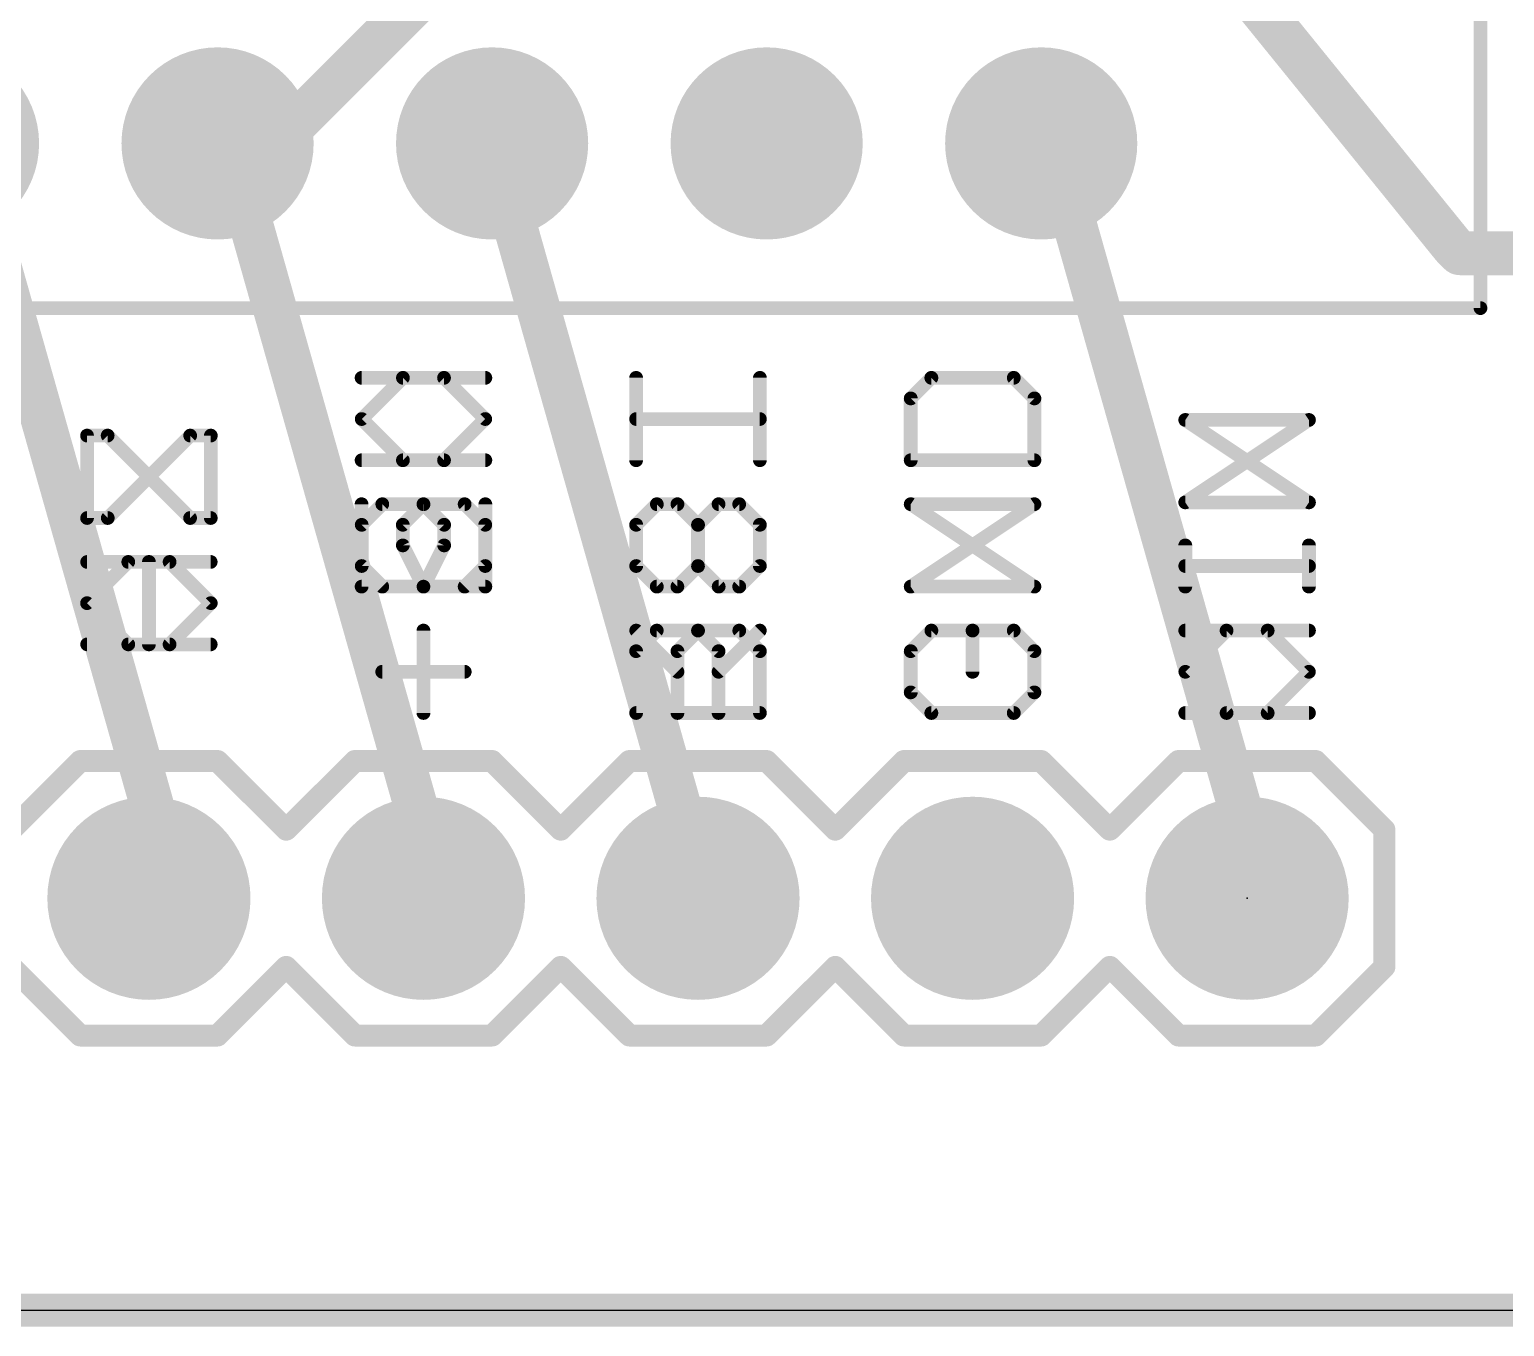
# Model space of a CAD drawing. Extents: x -3 to 97, y 0 to 38.
# Drawn here: x 30.65 to 44.29, y -0.15 to 11.85 of the extents above; entities that cross this region are included whole.
import ezdxf

# ---------------------------------------------------------------- set-up
doc = ezdxf.new("R2010")
doc.units = 0
for name, color, linetype in [('1', 14, 'CONTINUOUS'), ('16', 174, 'CONTINUOUS'), ('17', 94, 'CONTINUOUS'), ('20', 178, 'CONTINUOUS'), ('21', 251, 'CONTINUOUS'), ('23', 178, 'CONTINUOUS'), ('25', 251, 'CONTINUOUS'), ('26', 251, 'CONTINUOUS')]:
    doc.layers.add(name, color=color, linetype=linetype)

# ---------------------------------------------------------------- blocks, each defined once
blk = doc.blocks.new('ROUNDP')
at = {"const_width": 0.5}
blk.add_lwpolyline([(0, -0.25, 1), (0, 0.25, 1), (0, -0.25)], format="xyb", dxfattribs=at)

msp = doc.modelspace()

# ---------------------------------------------------------------- linework, layer by layer
at = {"layer": '1'}
for points, const_width in [([(32.512, 23.7871), (43.815, 9.8425)], 0.4064), ([(43.815, 9.8425), (43.8785, 9.779)], 0.4064), ([(43.8785, 9.779), (46.2026, 9.779)], 0.4064), ([(97.155, 0), (0, 0)], 0.3048)]:
    msp.add_lwpolyline(points, dxfattribs=dict(at, const_width=const_width))
at = {"layer": '1', "const_width": 0.2032}
for points in [[(43.8868, 9.9143, 1), (43.7432, 9.7707)], [(43.7361, 9.7785, 1), (43.8939, 9.9065)], [(43.8785, 9.8806, 1), (43.8785, 9.6774)], [(43.8067, 9.7072, 1), (43.9503, 9.8508)]]:
    msp.add_lwpolyline(points, format="xyb", dxfattribs=at)
at = {"layer": '16'}
for points, const_width in [([(40.4368, 18.3134), (33.1216, 10.9982)], 0.4064), ([(32.512, 10.9982), (32.385, 10.795)], 0.4064), ([(33.1216, 10.9982), (32.512, 10.9982)], 0.4064), ([(32.512, 10.6934), (32.385, 10.795)], 0.4064), ([(34.9504, 10.6934), (34.925, 10.795)], 0.4064), ([(40.132, 10.6934), (40.005, 10.795)], 0.4064), ([(31.9786, 3.9624), (30.0736, 10.6934)], 0.4064), ([(34.417, 3.9624), (32.512, 10.6934)], 0.4064), ([(36.8554, 3.9624), (34.9504, 10.6934)], 0.4064), ([(42.037, 3.9624), (40.132, 10.6934)], 0.4064), ([(31.9786, 3.9624), (31.75, 3.81)], 0.4064), ([(34.417, 3.9624), (34.29, 3.81)], 0.4064), ([(36.8554, 3.9624), (36.83, 3.81)], 0.4064), ([(42.037, 3.9624), (41.91, 3.81)], 0.4064), ([(97.155, 0), (0, 0)], 0.3048)]:
    msp.add_lwpolyline(points, dxfattribs=dict(at, const_width=const_width))
at = {"layer": '16', "const_width": 0.2032}
for points in [[(32.512, 11.0998, 1), (32.512, 10.8966)], [(32.5982, 10.9444, 1), (32.4258, 11.052)], [(33.1216, 10.8966, 1), (33.1216, 11.0998)], [(33.0498, 11.07, 1), (33.1934, 10.9264)], [(32.4485, 10.8743, 1), (32.3215, 10.7157)], [(32.2988, 10.8488, 1), (32.4712, 10.7412)], [(35.0236, 10.8196, 1), (34.8264, 10.7704)], [(40.0685, 10.8743, 1), (39.9415, 10.7157)], [(32.6098, 10.7211, 1), (32.4142, 10.6657)], [(32.4485, 10.6141, 1), (32.5755, 10.7727)], [(35.0482, 10.7211, 1), (34.8526, 10.6657)], [(34.8518, 10.6688, 1), (35.049, 10.718)], [(40.2298, 10.7211, 1), (40.0342, 10.6657)], [(40.0685, 10.6141, 1), (40.1955, 10.7727)], [(32.035, 3.8779, 1), (31.9222, 4.0469)], [(34.4951, 3.8974, 1), (34.3389, 4.0274)], [(36.9556, 3.9457, 1), (36.7552, 3.9791)], [(42.1151, 3.8974, 1), (41.9589, 4.0274)], [(31.6936, 3.8945, 1), (31.8064, 3.7255)], [(31.8808, 3.9347, 1), (32.0764, 3.9901)], [(34.2119, 3.875, 1), (34.3681, 3.745)], [(34.3192, 3.9347, 1), (34.5148, 3.9901)], [(36.7576, 3.9347, 1), (36.9532, 3.9901)], [(41.8319, 3.875, 1), (41.9881, 3.745)], [(41.9392, 3.9347, 1), (42.1348, 3.9901)], [(36.7298, 3.8267, 1), (36.9302, 3.7933)]]:
    msp.add_lwpolyline(points, format="xyb", dxfattribs=at)
at = {"layer": '20'}
msp.add_line((0, 0), (96.825, 0), dxfattribs=at)
at = {"layer": '21'}
for points, const_width in [([(44.069, 27.559), (44.069, 9.271)], 0.127), ([(44.069, 9.271), (0.381, 9.271)], 0.127), ([(30.48, 4.445), (31.115, 5.08)], 0.2032), ([(31.115, 5.08), (32.385, 5.08)], 0.2032), ([(32.385, 5.08), (33.02, 4.445)], 0.2032), ([(33.02, 4.445), (33.655, 5.08)], 0.2032), ([(33.655, 5.08), (34.925, 5.08)], 0.2032), ([(35.56, 4.445), (34.925, 5.08)], 0.2032), ([(35.56, 4.445), (36.195, 5.08)], 0.2032), ([(36.195, 5.08), (37.465, 5.08)], 0.2032), ([(37.465, 5.08), (38.1, 4.445)], 0.2032), ([(38.1, 4.445), (38.735, 5.08)], 0.2032), ([(38.735, 5.08), (40.005, 5.08)], 0.2032), ([(40.005, 5.08), (40.64, 4.445)], 0.2032), ([(40.64, 4.445), (41.275, 5.08)], 0.2032), ([(41.275, 5.08), (42.545, 5.08)], 0.2032), ([(43.18, 4.445), (42.545, 5.08)], 0.2032), ([(43.18, 3.175), (43.18, 4.445)], 0.2032), ([(31.115, 2.54), (30.48, 3.175)], 0.2032), ([(33.02, 3.175), (32.385, 2.54)], 0.2032), ([(33.655, 2.54), (33.02, 3.175)], 0.2032), ([(34.925, 2.54), (35.56, 3.175)], 0.2032), ([(36.195, 2.54), (35.56, 3.175)], 0.2032), ([(38.1, 3.175), (37.465, 2.54)], 0.2032), ([(38.735, 2.54), (38.1, 3.175)], 0.2032), ([(40.64, 3.175), (40.005, 2.54)], 0.2032), ([(41.275, 2.54), (40.64, 3.175)], 0.2032), ([(42.545, 2.54), (43.18, 3.175)], 0.2032), ([(32.385, 2.54), (31.115, 2.54)], 0.2032), ([(34.925, 2.54), (33.655, 2.54)], 0.2032), ([(37.465, 2.54), (36.195, 2.54)], 0.2032), ([(40.005, 2.54), (38.735, 2.54)], 0.2032), ([(42.545, 2.54), (41.275, 2.54)], 0.2032)]:
    msp.add_lwpolyline(points, dxfattribs=dict(at, const_width=const_width))
for points, const_width in [([(44.0373, 9.271, 1), (44.1008, 9.271)], 0.0635), ([(44.069, 9.2393, 1), (44.069, 9.3028)], 0.0635), ([(31.115, 5.1308, 1), (31.115, 5.0292)], 0.1016), ([(31.1509, 5.0441, 1), (31.0791, 5.1159)], 0.1016), ([(32.4209, 5.1159, 1), (32.3491, 5.0441)], 0.1016), ([(32.385, 5.0292, 1), (32.385, 5.1308)], 0.1016), ([(33.655, 5.1308, 1), (33.655, 5.0292)], 0.1016), ([(33.6909, 5.0441, 1), (33.6191, 5.1159)], 0.1016), ([(34.9609, 5.1159, 1), (34.8891, 5.0441)], 0.1016), ([(34.925, 5.0292, 1), (34.925, 5.1308)], 0.1016), ([(36.195, 5.1308, 1), (36.195, 5.0292)], 0.1016), ([(36.2309, 5.0441, 1), (36.1591, 5.1159)], 0.1016), ([(37.5009, 5.1159, 1), (37.4291, 5.0441)], 0.1016), ([(37.465, 5.0292, 1), (37.465, 5.1308)], 0.1016), ([(38.735, 5.1308, 1), (38.735, 5.0292)], 0.1016), ([(38.7709, 5.0441, 1), (38.6991, 5.1159)], 0.1016), ([(40.0409, 5.1159, 1), (39.9691, 5.0441)], 0.1016), ([(40.005, 5.0292, 1), (40.005, 5.1308)], 0.1016), ([(41.275, 5.1308, 1), (41.275, 5.0292)], 0.1016), ([(41.3109, 5.0441, 1), (41.2391, 5.1159)], 0.1016), ([(42.5809, 5.1159, 1), (42.5091, 5.0441)], 0.1016), ([(42.545, 5.0292, 1), (42.545, 5.1308)], 0.1016), ([(32.9841, 4.4809, 1), (33.0559, 4.4091)], 0.1016), ([(32.9841, 4.4091, 1), (33.0559, 4.4809)], 0.1016), ([(35.5241, 4.4809, 1), (35.5959, 4.4091)], 0.1016), ([(35.5241, 4.4091, 1), (35.5959, 4.4809)], 0.1016), ([(38.0641, 4.4809, 1), (38.1359, 4.4091)], 0.1016), ([(38.0641, 4.4091, 1), (38.1359, 4.4809)], 0.1016), ([(40.6041, 4.4809, 1), (40.6759, 4.4091)], 0.1016), ([(40.6041, 4.4091, 1), (40.6759, 4.4809)], 0.1016), ([(43.2308, 4.445, 1), (43.1292, 4.445)], 0.1016), ([(43.1441, 4.4091, 1), (43.2159, 4.4809)], 0.1016), ([(33.0559, 3.2109, 1), (32.9841, 3.1391)], 0.1016), ([(33.0559, 3.1391, 1), (32.9841, 3.2109)], 0.1016), ([(35.5959, 3.2109, 1), (35.5241, 3.1391)], 0.1016), ([(35.5959, 3.1391, 1), (35.5241, 3.2109)], 0.1016), ([(38.1359, 3.2109, 1), (38.0641, 3.1391)], 0.1016), ([(38.1359, 3.1391, 1), (38.0641, 3.2109)], 0.1016), ([(40.6759, 3.2109, 1), (40.6041, 3.1391)], 0.1016), ([(40.6759, 3.1391, 1), (40.6041, 3.2109)], 0.1016), ([(43.2159, 3.1391, 1), (43.1441, 3.2109)], 0.1016), ([(43.1292, 3.175, 1), (43.2308, 3.175)], 0.1016), ([(31.115, 2.5908, 1), (31.115, 2.4892)], 0.1016), ([(31.0791, 2.5041, 1), (31.1509, 2.5759)], 0.1016), ([(32.3491, 2.5759, 1), (32.4209, 2.5041)], 0.1016), ([(32.385, 2.4892, 1), (32.385, 2.5908)], 0.1016), ([(33.655, 2.5908, 1), (33.655, 2.4892)], 0.1016), ([(33.6191, 2.5041, 1), (33.6909, 2.5759)], 0.1016), ([(34.8891, 2.5759, 1), (34.9609, 2.5041)], 0.1016), ([(34.925, 2.4892, 1), (34.925, 2.5908)], 0.1016), ([(36.195, 2.5908, 1), (36.195, 2.4892)], 0.1016), ([(36.1591, 2.5041, 1), (36.2309, 2.5759)], 0.1016), ([(37.4291, 2.5759, 1), (37.5009, 2.5041)], 0.1016), ([(37.465, 2.4892, 1), (37.465, 2.5908)], 0.1016), ([(38.735, 2.5908, 1), (38.735, 2.4892)], 0.1016), ([(38.6991, 2.5041, 1), (38.7709, 2.5759)], 0.1016), ([(39.9691, 2.5759, 1), (40.0409, 2.5041)], 0.1016), ([(40.005, 2.4892, 1), (40.005, 2.5908)], 0.1016), ([(41.275, 2.5908, 1), (41.275, 2.4892)], 0.1016), ([(41.2391, 2.5041, 1), (41.3109, 2.5759)], 0.1016), ([(42.5091, 2.5759, 1), (42.5809, 2.5041)], 0.1016), ([(42.545, 2.4892, 1), (42.545, 2.5908)], 0.1016)]:
    msp.add_lwpolyline(points, format="xyb", dxfattribs=dict(at, const_width=const_width))
at = {"layer": '23'}
msp.add_point((41.91, 3.81), dxfattribs=at)
at = {"layer": '25', "const_width": 0.127}
for points in [[(34.4802, 8.6259), (33.7175, 8.6259)], [(34.8615, 8.2446), (34.4802, 8.6259)], [(36.2575, 7.8633), (36.2575, 8.6259)], [(38.9882, 8.6259), (38.7975, 8.4353)], [(39.7508, 8.6259), (38.9882, 8.6259)], [(39.9415, 8.4353), (39.7508, 8.6259)], [(38.7975, 8.4353), (38.7975, 7.8633)], [(39.9415, 7.8633), (39.9415, 8.4353)], [(34.4802, 7.8633), (34.8615, 8.2446)], [(37.4015, 8.2446), (36.2575, 8.2446)], [(41.3375, 7.4735), (42.4815, 8.2361)], [(42.4815, 8.2361), (41.3375, 8.2361)], [(31.1775, 7.3289), (31.1775, 8.0915)], [(31.1775, 8.0915), (31.3682, 8.0915)], [(31.3682, 8.0915), (32.1308, 7.3289)], [(33.7175, 7.8633), (34.4802, 7.8633)], [(38.7975, 7.8633), (39.9415, 7.8633)], [(33.7175, 7.4565), (33.7175, 6.6939)], [(34.0988, 7.2659), (34.2895, 7.4565)], [(34.2895, 7.4565), (34.6708, 7.4565)], [(34.6708, 7.4565), (34.8615, 7.2659)], [(36.4482, 7.4565), (36.2575, 7.2659)], [(36.8295, 7.2659), (37.0202, 7.4565)], [(37.0202, 7.4565), (37.2108, 7.4565)], [(37.2108, 7.4565), (37.4015, 7.2659)], [(38.7975, 6.6939), (39.9415, 7.4565)], [(39.9415, 7.4565), (38.7975, 7.4565)], [(42.4815, 7.4735), (41.3375, 7.4735)], [(32.1308, 7.3289), (32.3215, 7.3289)], [(34.0988, 7.0752), (34.0988, 7.2659)], [(34.8615, 7.2659), (34.8615, 6.8846)], [(36.2575, 7.2659), (36.2575, 6.8846)], [(36.8295, 6.8846), (36.8295, 7.2659)], [(37.4015, 7.2659), (37.4015, 6.8846)], [(34.2895, 6.6939), (34.0988, 7.0752)], [(41.3375, 6.6939), (41.3375, 7.0752)], [(42.4815, 6.6939), (42.4815, 7.0752)], [(31.1775, 6.5408), (31.5589, 6.9222)], [(31.5589, 6.9222), (32.3215, 6.9222)], [(31.7495, 6.1595), (31.7495, 6.9222)], [(34.8615, 6.8846), (34.6708, 6.6939)], [(36.2575, 6.8846), (36.4482, 6.6939)], [(36.6389, 6.6939), (36.8295, 6.8846)], [(37.4015, 6.8846), (37.2108, 6.6939)], [(42.4815, 6.8846), (41.3375, 6.8846)], [(33.7175, 6.6939), (34.2895, 6.6939)], [(36.4482, 6.6939), (36.6389, 6.6939)], [(39.9415, 6.6939), (38.7975, 6.6939)], [(31.5589, 6.1595), (31.1775, 6.5408)], [(34.2895, 5.5245), (34.2895, 6.2872)], [(36.2575, 6.0965), (36.4482, 6.2872)], [(36.4482, 6.2872), (36.8295, 6.2872)], [(36.8295, 6.2872), (37.0202, 6.0965)], [(37.0202, 5.9058), (37.4015, 6.2872)], [(38.9882, 6.2872), (38.7975, 6.0965)], [(39.7508, 6.2872), (39.3695, 6.2872)], [(39.3695, 6.2872), (39.3695, 5.9058)], [(39.9415, 6.0965), (39.7508, 6.2872)], [(42.1002, 6.2872), (41.3375, 6.2872)], [(42.4815, 5.9058), (42.1002, 6.2872)], [(32.3215, 6.1595), (31.5589, 6.1595)], [(36.2575, 5.5245), (36.2575, 6.0965)], [(37.0202, 6.0965), (37.0202, 5.5245)], [(38.7975, 6.0965), (38.7975, 5.7152)], [(39.9415, 5.7152), (39.9415, 6.0965)], [(33.9082, 5.9058), (34.6708, 5.9058)], [(42.1002, 5.5245), (42.4815, 5.9058)], [(38.7975, 5.7152), (38.9882, 5.5245)], [(39.7508, 5.5245), (39.9415, 5.7152)], [(37.4015, 5.5245), (36.2575, 5.5245)], [(38.9882, 5.5245), (39.7508, 5.5245)], [(41.3375, 5.5245), (42.1002, 5.5245)]]:
    msp.add_lwpolyline(points, dxfattribs=at)
at = {"layer": '25', "const_width": 0.0635}
for points in [[(33.7175, 8.6577, 1), (33.7175, 8.5942)], [(34.5026, 8.6484, 1), (34.4577, 8.6035)], [(34.4802, 8.5942, 1), (34.4802, 8.6577)], [(36.2893, 8.6259, 1), (36.2258, 8.6259)], [(38.9882, 8.6577, 1), (38.9882, 8.5942)], [(39.0106, 8.6035, 1), (38.9657, 8.6484)], [(39.7733, 8.6484, 1), (39.7284, 8.6035)], [(39.7508, 8.5942, 1), (39.7508, 8.6577)], [(38.8293, 8.4353, 1), (38.7658, 8.4353)], [(38.7751, 8.4577, 1), (38.82, 8.4128)], [(39.9733, 8.4353, 1), (39.9098, 8.4353)], [(39.919, 8.4128, 1), (39.964, 8.4577)], [(34.884, 8.2222, 1), (34.839, 8.2671)], [(34.839, 8.2222, 1), (34.884, 8.2671)], [(36.2575, 8.2764, 1), (36.2575, 8.2129)], [(37.4015, 8.2129, 1), (37.4015, 8.2764)], [(41.3375, 8.2679, 1), (41.3375, 8.2044)], [(42.4991, 8.2097, 1), (42.4639, 8.2626)], [(42.4815, 8.2044, 1), (42.4815, 8.2679)], [(31.1775, 8.1233, 1), (31.1775, 8.0598)], [(31.2093, 8.0915, 1), (31.1458, 8.0915)], [(31.3906, 8.114, 1), (31.3457, 8.0691)], [(31.3682, 8.0598, 1), (31.3682, 8.1233)], [(33.7175, 7.895, 1), (33.7175, 7.8315)], [(34.4577, 7.8857, 1), (34.5026, 7.8408)], [(34.4802, 7.8315, 1), (34.4802, 7.895)], [(38.7975, 7.895, 1), (38.7975, 7.8315)], [(39.9415, 7.8315, 1), (39.9415, 7.895)], [(36.2258, 7.8633, 1), (36.2893, 7.8633)], [(38.7658, 7.8633, 1), (38.8293, 7.8633)], [(39.9098, 7.8633, 1), (39.9733, 7.8633)], [(33.7493, 7.4565, 1), (33.6858, 7.4565)], [(34.2895, 7.4883, 1), (34.2895, 7.4248)], [(34.312, 7.4341, 1), (34.2671, 7.479)], [(34.6933, 7.479, 1), (34.6484, 7.4341)], [(34.6708, 7.4248, 1), (34.6708, 7.4883)], [(36.4706, 7.4341, 1), (36.4257, 7.479)], [(37.0202, 7.4883, 1), (37.0202, 7.4248)], [(37.0426, 7.4341, 1), (36.9977, 7.479)], [(37.2333, 7.479, 1), (37.1884, 7.4341)], [(37.2108, 7.4248, 1), (37.2108, 7.4883)], [(38.7975, 7.4883, 1), (38.7975, 7.4248)], [(39.9591, 7.4301, 1), (39.9239, 7.483)], [(39.9415, 7.4248, 1), (39.9415, 7.4883)], [(41.3375, 7.5052, 1), (41.3375, 7.4417)], [(41.3199, 7.4999, 1), (41.3551, 7.4471)], [(42.4815, 7.4417, 1), (42.4815, 7.5052)], [(32.1308, 7.3606, 1), (32.1308, 7.2971)], [(32.1084, 7.3064, 1), (32.1533, 7.3513)], [(32.3215, 7.2971, 1), (32.3215, 7.3606)], [(31.1458, 7.3289, 1), (31.2093, 7.3289)], [(34.1306, 7.2659, 1), (34.0671, 7.2659)], [(34.0764, 7.2883, 1), (34.1213, 7.2434)], [(34.8933, 7.2659, 1), (34.8297, 7.2659)], [(34.839, 7.2434, 1), (34.884, 7.2883)], [(36.2893, 7.2659, 1), (36.2258, 7.2659)], [(36.2351, 7.2883, 1), (36.28, 7.2434)], [(36.8613, 7.2659, 1), (36.7978, 7.2659)], [(36.8071, 7.2883, 1), (36.852, 7.2434)], [(37.4333, 7.2659, 1), (37.3697, 7.2659)], [(37.379, 7.2434, 1), (37.424, 7.2883)], [(34.0671, 7.0752, 1), (34.1306, 7.0752)], [(34.1272, 7.0894, 1), (34.0705, 7.061)], [(41.3693, 7.0752, 1), (41.3058, 7.0752)], [(42.5133, 7.0752, 1), (42.4498, 7.0752)], [(31.5589, 6.9539, 1), (31.5589, 6.8904)], [(31.5813, 6.8997, 1), (31.5364, 6.9446)], [(31.7813, 6.9222, 1), (31.7178, 6.9222)], [(32.3215, 6.8904, 1), (32.3215, 6.9539)], [(34.8297, 6.8846, 1), (34.8933, 6.8846)], [(34.884, 6.8621, 1), (34.839, 6.907)], [(36.2258, 6.8846, 1), (36.2893, 6.8846)], [(36.28, 6.907, 1), (36.2351, 6.8621)], [(36.7978, 6.8846, 1), (36.8613, 6.8846)], [(36.852, 6.8621, 1), (36.8071, 6.907)], [(37.3697, 6.8846, 1), (37.4333, 6.8846)], [(37.424, 6.8621, 1), (37.379, 6.907)], [(41.3375, 6.9163, 1), (41.3375, 6.8528)], [(42.4815, 6.8528, 1), (42.4815, 6.9163)], [(33.7175, 6.7256, 1), (33.7175, 6.6621)], [(33.6858, 6.6939, 1), (33.7493, 6.6939)], [(34.2611, 6.6797, 1), (34.3179, 6.7081)], [(34.2895, 6.6621, 1), (34.2895, 6.7256)], [(34.6484, 6.7163, 1), (34.6933, 6.6714)], [(36.4482, 6.7256, 1), (36.4482, 6.6621)], [(36.4257, 6.6714, 1), (36.4706, 6.7163)], [(36.6164, 6.7163, 1), (36.6613, 6.6714)], [(36.6389, 6.6621, 1), (36.6389, 6.7256)], [(37.1884, 6.7163, 1), (37.2333, 6.6714)], [(38.7975, 6.7256, 1), (38.7975, 6.6621)], [(38.7799, 6.7203, 1), (38.8151, 6.6675)], [(39.9415, 6.6621, 1), (39.9415, 6.7256)], [(41.3058, 6.6939, 1), (41.3693, 6.6939)], [(42.4498, 6.6939, 1), (42.5133, 6.6939)], [(31.2, 6.5633, 1), (31.1551, 6.5184)], [(31.1551, 6.5633, 1), (31.2, 6.5184)], [(34.3213, 6.2872, 1), (34.2578, 6.2872)], [(36.4482, 6.3189, 1), (36.4482, 6.2554)], [(36.4706, 6.2647, 1), (36.4257, 6.3096)], [(36.852, 6.3096, 1), (36.8071, 6.2647)], [(36.8295, 6.2554, 1), (36.8295, 6.3189)], [(37.424, 6.2647, 1), (37.379, 6.3096)], [(39.0106, 6.2647, 1), (38.9657, 6.3096)], [(39.3695, 6.3189, 1), (39.3695, 6.2554)], [(39.4013, 6.2872, 1), (39.3378, 6.2872)], [(39.7733, 6.3096, 1), (39.7284, 6.2647)], [(39.7508, 6.2554, 1), (39.7508, 6.3189)], [(41.3375, 6.3189, 1), (41.3375, 6.2554)], [(42.1226, 6.3096, 1), (42.0777, 6.2647)], [(42.1002, 6.2554, 1), (42.1002, 6.3189)], [(31.5589, 6.1913, 1), (31.5589, 6.1278)], [(31.5364, 6.137, 1), (31.5813, 6.182)], [(31.7178, 6.1595, 1), (31.7813, 6.1595)], [(32.3215, 6.1278, 1), (32.3215, 6.1913)], [(36.2893, 6.0965, 1), (36.2258, 6.0965)], [(36.2351, 6.1189, 1), (36.28, 6.074)], [(37.0519, 6.0965, 1), (36.9884, 6.0965)], [(36.9977, 6.074, 1), (37.0426, 6.1189)], [(38.8293, 6.0965, 1), (38.7658, 6.0965)], [(38.7751, 6.1189, 1), (38.82, 6.074)], [(39.9733, 6.0965, 1), (39.9098, 6.0965)], [(39.919, 6.074, 1), (39.964, 6.1189)], [(33.9082, 5.9376, 1), (33.9082, 5.8741)], [(34.6708, 5.8741, 1), (34.6708, 5.9376)], [(36.9977, 5.9283, 1), (37.0426, 5.8834)], [(39.3378, 5.9058, 1), (39.4013, 5.9058)], [(42.504, 5.8834, 1), (42.459, 5.9283)], [(42.459, 5.8834, 1), (42.504, 5.9283)], [(38.7658, 5.7152, 1), (38.8293, 5.7152)], [(38.82, 5.7376, 1), (38.7751, 5.6927)], [(39.9098, 5.7152, 1), (39.9733, 5.7152)], [(39.964, 5.6927, 1), (39.919, 5.7376)], [(34.2578, 5.5245, 1), (34.3213, 5.5245)], [(36.2575, 5.5563, 1), (36.2575, 5.4928)], [(36.2258, 5.5245, 1), (36.2893, 5.5245)], [(36.9884, 5.5245, 1), (37.0519, 5.5245)], [(37.4015, 5.4928, 1), (37.4015, 5.5563)], [(38.9882, 5.5563, 1), (38.9882, 5.4928)], [(38.9657, 5.502, 1), (39.0106, 5.547)], [(39.7284, 5.547, 1), (39.7733, 5.502)], [(39.7508, 5.4928, 1), (39.7508, 5.5563)], [(41.3375, 5.5563, 1), (41.3375, 5.4928)], [(42.0777, 5.547, 1), (42.1226, 5.502)], [(42.1002, 5.4928, 1), (42.1002, 5.5563)]]:
    msp.add_lwpolyline(points, format="xyb", dxfattribs=at)
at = {"layer": '26', "const_width": 0.127}
for points in [[(33.7185, 8.2446), (34.0998, 8.6259)], [(34.0998, 8.6259), (34.8625, 8.6259)], [(37.4025, 7.8633), (37.4025, 8.6259)], [(38.7985, 8.4353), (38.9892, 8.6259)], [(38.9892, 8.6259), (39.7518, 8.6259)], [(39.7518, 8.6259), (39.9425, 8.4353)], [(38.7985, 7.8633), (38.7985, 8.4353)], [(39.9425, 8.4353), (39.9425, 7.8633)], [(34.0998, 7.8633), (33.7185, 8.2446)], [(36.2585, 8.2446), (37.4025, 8.2446)], [(42.4825, 7.4735), (41.3385, 8.2361)], [(41.3385, 8.2361), (42.4825, 8.2361)], [(32.1318, 8.0915), (31.3692, 7.3289)], [(32.3225, 8.0915), (32.1318, 8.0915)], [(32.3225, 7.3289), (32.3225, 8.0915)], [(34.8625, 7.8633), (34.0998, 7.8633)], [(39.9425, 7.8633), (38.7985, 7.8633)], [(33.9092, 7.4565), (33.7185, 7.2659)], [(34.2905, 7.4565), (33.9092, 7.4565)], [(34.4811, 7.2659), (34.2905, 7.4565)], [(34.8625, 7.4565), (34.8625, 6.6939)], [(36.4492, 7.4565), (36.2585, 7.2659)], [(36.6398, 7.4565), (36.4492, 7.4565)], [(36.8305, 7.2659), (36.6398, 7.4565)], [(37.2118, 7.4565), (37.4025, 7.2659)], [(39.9425, 6.6939), (38.7985, 7.4565)], [(38.7985, 7.4565), (39.9425, 7.4565)], [(41.3385, 7.4735), (42.4825, 7.4735)], [(31.3692, 7.3289), (31.1785, 7.3289)], [(33.7185, 7.2659), (33.7185, 6.8846)], [(34.4811, 7.0752), (34.4811, 7.2659)], [(36.2585, 7.2659), (36.2585, 6.8846)], [(36.8305, 6.8846), (36.8305, 7.2659)], [(37.4025, 7.2659), (37.4025, 6.8846)], [(34.2905, 6.6939), (34.4811, 7.0752)], [(41.3385, 6.6939), (41.3385, 7.0752)], [(42.4825, 6.6939), (42.4825, 7.0752)], [(31.9412, 6.9222), (31.1785, 6.9222)], [(31.7505, 6.1595), (31.7505, 6.9222)], [(32.3225, 6.5408), (31.9412, 6.9222)], [(33.7185, 6.8846), (33.9092, 6.6939)], [(36.2585, 6.8846), (36.4492, 6.6939)], [(37.0211, 6.6939), (36.8305, 6.8846)], [(37.4025, 6.8846), (37.2118, 6.6939)], [(41.3385, 6.8846), (42.4825, 6.8846)], [(34.8625, 6.6939), (34.2905, 6.6939)], [(37.2118, 6.6939), (37.0211, 6.6939)], [(38.7985, 6.6939), (39.9425, 6.6939)], [(31.9412, 6.1595), (32.3225, 6.5408)], [(34.2905, 5.5245), (34.2905, 6.2872)], [(36.6398, 5.9058), (36.2585, 6.2872)], [(36.8305, 6.2872), (36.6398, 6.0965)], [(37.2118, 6.2872), (36.8305, 6.2872)], [(37.4025, 6.0965), (37.2118, 6.2872)], [(38.7985, 6.0965), (38.9892, 6.2872)], [(38.9892, 6.2872), (39.3705, 6.2872)], [(39.3705, 6.2872), (39.3705, 5.9058)], [(39.7518, 6.2872), (39.9425, 6.0965)], [(41.3385, 5.9058), (41.7198, 6.2872)], [(41.7198, 6.2872), (42.4825, 6.2872)], [(31.1785, 6.1595), (31.9412, 6.1595)], [(36.6398, 6.0965), (36.6398, 5.5245)], [(37.4025, 5.5245), (37.4025, 6.0965)], [(38.7985, 5.7152), (38.7985, 6.0965)], [(39.9425, 6.0965), (39.9425, 5.7152)], [(34.6718, 5.9058), (33.9092, 5.9058)], [(41.7198, 5.5245), (41.3385, 5.9058)], [(38.9892, 5.5245), (38.7985, 5.7152)], [(39.9425, 5.7152), (39.7518, 5.5245)], [(36.2585, 5.5245), (37.4025, 5.5245)], [(39.7518, 5.5245), (38.9892, 5.5245)], [(42.4825, 5.5245), (41.7198, 5.5245)]]:
    msp.add_lwpolyline(points, dxfattribs=at)
at = {"layer": '26', "const_width": 0.0635}
for points in [[(34.0998, 8.6577, 1), (34.0998, 8.5942)], [(34.1223, 8.6035, 1), (34.0774, 8.6484)], [(34.8625, 8.5942, 1), (34.8625, 8.6577)], [(37.4342, 8.6259, 1), (37.3707, 8.6259)], [(38.9892, 8.6577, 1), (38.9892, 8.5942)], [(39.0116, 8.6035, 1), (38.9667, 8.6484)], [(39.7743, 8.6484, 1), (39.7294, 8.6035)], [(39.7518, 8.5942, 1), (39.7518, 8.6577)], [(38.776, 8.4577, 1), (38.821, 8.4128)], [(38.8303, 8.4353, 1), (38.7668, 8.4353)], [(39.9742, 8.4353, 1), (39.9107, 8.4353)], [(39.92, 8.4128, 1), (39.9649, 8.4577)], [(33.741, 8.2671, 1), (33.696, 8.2222)], [(33.696, 8.2671, 1), (33.741, 8.2222)], [(36.2585, 8.2764, 1), (36.2585, 8.2129)], [(37.4025, 8.2129, 1), (37.4025, 8.2764)], [(41.3561, 8.2626, 1), (41.3209, 8.2097)], [(41.3385, 8.2679, 1), (41.3385, 8.2044)], [(42.4825, 8.2044, 1), (42.4825, 8.2679)], [(32.1318, 8.1233, 1), (32.1318, 8.0598)], [(32.1543, 8.0691, 1), (32.1094, 8.114)], [(32.3542, 8.0915, 1), (32.2907, 8.0915)], [(32.3225, 8.0598, 1), (32.3225, 8.1233)], [(34.0998, 7.895, 1), (34.0998, 7.8315)], [(34.0774, 7.8408, 1), (34.1223, 7.8857)], [(34.8625, 7.8315, 1), (34.8625, 7.895)], [(38.7985, 7.895, 1), (38.7985, 7.8315)], [(39.9425, 7.8315, 1), (39.9425, 7.895)], [(37.3707, 7.8633, 1), (37.4342, 7.8633)], [(38.7668, 7.8633, 1), (38.8303, 7.8633)], [(39.9107, 7.8633, 1), (39.9742, 7.8633)], [(33.9092, 7.4883, 1), (33.9092, 7.4248)], [(33.9316, 7.4341, 1), (33.8867, 7.479)], [(34.3129, 7.479, 1), (34.268, 7.4341)], [(34.2905, 7.4248, 1), (34.2905, 7.4883)], [(34.8942, 7.4565, 1), (34.8307, 7.4565)], [(36.4492, 7.4883, 1), (36.4492, 7.4248)], [(36.4716, 7.4341, 1), (36.4267, 7.479)], [(36.6623, 7.479, 1), (36.6174, 7.4341)], [(36.6398, 7.4248, 1), (36.6398, 7.4883)], [(37.2343, 7.479, 1), (37.1894, 7.4341)], [(38.8161, 7.483, 1), (38.7809, 7.4301)], [(38.7985, 7.4883, 1), (38.7985, 7.4248)], [(39.9425, 7.4248, 1), (39.9425, 7.4883)], [(41.3385, 7.5052, 1), (41.3385, 7.4417)], [(42.4649, 7.4471, 1), (42.5001, 7.4999)], [(42.4825, 7.4417, 1), (42.4825, 7.5052)], [(31.1785, 7.3606, 1), (31.1785, 7.2971)], [(31.3467, 7.3513, 1), (31.3916, 7.3064)], [(31.3692, 7.2971, 1), (31.3692, 7.3606)], [(32.2907, 7.3289, 1), (32.3542, 7.3289)], [(33.7503, 7.2659, 1), (33.6867, 7.2659)], [(33.696, 7.2883, 1), (33.741, 7.2434)], [(34.5129, 7.2659, 1), (34.4494, 7.2659)], [(34.4587, 7.2434, 1), (34.5036, 7.2883)], [(36.2903, 7.2659, 1), (36.2268, 7.2659)], [(36.236, 7.2883, 1), (36.281, 7.2434)], [(36.8622, 7.2659, 1), (36.7987, 7.2659)], [(36.808, 7.2434, 1), (36.8529, 7.2883)], [(37.4342, 7.2659, 1), (37.3707, 7.2659)], [(37.38, 7.2434, 1), (37.4249, 7.2883)], [(34.4494, 7.0752, 1), (34.5129, 7.0752)], [(34.5095, 7.061, 1), (34.4528, 7.0894)], [(41.3703, 7.0752, 1), (41.3068, 7.0752)], [(42.5142, 7.0752, 1), (42.4507, 7.0752)], [(31.1785, 6.9539, 1), (31.1785, 6.8904)], [(31.7822, 6.9222, 1), (31.7187, 6.9222)], [(31.9636, 6.9446, 1), (31.9187, 6.8997)], [(31.9412, 6.8904, 1), (31.9412, 6.9539)], [(33.6867, 6.8846, 1), (33.7503, 6.8846)], [(33.741, 6.907, 1), (33.696, 6.8621)], [(36.281, 6.907, 1), (36.236, 6.8621)], [(36.2268, 6.8846, 1), (36.2903, 6.8846)], [(36.7987, 6.8846, 1), (36.8622, 6.8846)], [(36.8529, 6.907, 1), (36.808, 6.8621)], [(37.3707, 6.8846, 1), (37.4342, 6.8846)], [(37.4249, 6.8621, 1), (37.38, 6.907)], [(41.3385, 6.9163, 1), (41.3385, 6.8528)], [(42.4825, 6.8528, 1), (42.4825, 6.9163)], [(33.8867, 6.6714, 1), (33.9316, 6.7163)], [(34.2905, 6.7256, 1), (34.2905, 6.6621)], [(34.2621, 6.7081, 1), (34.3189, 6.6797)], [(34.8307, 6.6939, 1), (34.8942, 6.6939)], [(34.8625, 6.6621, 1), (34.8625, 6.7256)], [(36.4267, 6.6714, 1), (36.4716, 6.7163)], [(37.0211, 6.7256, 1), (37.0211, 6.6621)], [(36.9987, 6.6714, 1), (37.0436, 6.7163)], [(37.1894, 6.7163, 1), (37.2343, 6.6714)], [(37.2118, 6.6621, 1), (37.2118, 6.7256)], [(38.7985, 6.7256, 1), (38.7985, 6.6621)], [(39.9249, 6.6675, 1), (39.9601, 6.7203)], [(39.9425, 6.6621, 1), (39.9425, 6.7256)], [(41.3068, 6.6939, 1), (41.3703, 6.6939)], [(42.4507, 6.6939, 1), (42.5142, 6.6939)], [(32.3449, 6.5184, 1), (32.3, 6.5633)], [(32.3, 6.5184, 1), (32.3449, 6.5633)], [(34.3222, 6.2872, 1), (34.2587, 6.2872)], [(36.281, 6.3096, 1), (36.236, 6.2647)], [(36.8305, 6.3189, 1), (36.8305, 6.2554)], [(36.8529, 6.2647, 1), (36.808, 6.3096)], [(37.2343, 6.3096, 1), (37.1894, 6.2647)], [(37.2118, 6.2554, 1), (37.2118, 6.3189)], [(38.9892, 6.3189, 1), (38.9892, 6.2554)], [(39.0116, 6.2647, 1), (38.9667, 6.3096)], [(39.4022, 6.2872, 1), (39.3387, 6.2872)], [(39.3705, 6.2554, 1), (39.3705, 6.3189)], [(39.7743, 6.3096, 1), (39.7294, 6.2647)], [(41.7198, 6.3189, 1), (41.7198, 6.2554)], [(41.7423, 6.2647, 1), (41.6974, 6.3096)], [(42.4825, 6.2554, 1), (42.4825, 6.3189)], [(31.1785, 6.1913, 1), (31.1785, 6.1278)], [(31.7187, 6.1595, 1), (31.7822, 6.1595)], [(31.9187, 6.182, 1), (31.9636, 6.137)], [(31.9412, 6.1278, 1), (31.9412, 6.1913)], [(36.6716, 6.0965, 1), (36.6081, 6.0965)], [(36.6174, 6.1189, 1), (36.6623, 6.074)], [(37.4342, 6.0965, 1), (37.3707, 6.0965)], [(37.38, 6.074, 1), (37.4249, 6.1189)], [(38.776, 6.1189, 1), (38.821, 6.074)], [(38.8303, 6.0965, 1), (38.7668, 6.0965)], [(39.9742, 6.0965, 1), (39.9107, 6.0965)], [(39.92, 6.074, 1), (39.9649, 6.1189)], [(33.9092, 5.9376, 1), (33.9092, 5.8741)], [(34.6718, 5.8741, 1), (34.6718, 5.9376)], [(36.6174, 5.8834, 1), (36.6623, 5.9283)], [(39.3387, 5.9058, 1), (39.4022, 5.9058)], [(41.361, 5.9283, 1), (41.316, 5.8834)], [(41.316, 5.9283, 1), (41.361, 5.8834)], [(38.821, 5.7376, 1), (38.776, 5.6927)], [(38.7668, 5.7152, 1), (38.8303, 5.7152)], [(39.9107, 5.7152, 1), (39.9742, 5.7152)], [(39.9649, 5.6927, 1), (39.92, 5.7376)], [(34.2587, 5.5245, 1), (34.3222, 5.5245)], [(36.2585, 5.5563, 1), (36.2585, 5.4928)], [(36.6081, 5.5245, 1), (36.6716, 5.5245)], [(37.3707, 5.5245, 1), (37.4342, 5.5245)], [(37.4025, 5.4928, 1), (37.4025, 5.5563)], [(38.9892, 5.5563, 1), (38.9892, 5.4928)], [(38.9667, 5.502, 1), (39.0116, 5.547)], [(39.7294, 5.547, 1), (39.7743, 5.502)], [(39.7518, 5.4928, 1), (39.7518, 5.5563)], [(41.7198, 5.5563, 1), (41.7198, 5.4928)], [(41.6974, 5.502, 1), (41.7423, 5.547)], [(42.4825, 5.4928, 1), (42.4825, 5.5563)]]:
    msp.add_lwpolyline(points, format="xyb", dxfattribs=at)

# ---------------------------------------------------------------- block references
at = {"layer": '17', "rotation": 270}
for p, xscale, yscale in [((29.845, 10.795), 1.778, 1.778), ((29.845, 10.795), 1.778, 1.778), ((32.385, 10.795), 1.778, 1.778), ((32.385, 10.795), 1.778, 1.778), ((34.925, 10.795), 1.778, 1.778), ((34.925, 10.795), 1.778, 1.778), ((37.465, 10.795), 1.778, 1.778), ((37.465, 10.795), 1.778, 1.778), ((40.005, 10.795), 1.778, 1.778), ((40.005, 10.795), 1.778, 1.778), ((31.75, 3.81), 1.8796, 1.8796), ((31.75, 3.81), 1.8796, 1.8796), ((34.29, 3.81), 1.8796, 1.8796), ((34.29, 3.81), 1.8796, 1.8796), ((36.83, 3.81), 1.8796, 1.8796), ((36.83, 3.81), 1.8796, 1.8796), ((39.37, 3.81), 1.8796, 1.8796), ((39.37, 3.81), 1.8796, 1.8796), ((41.91, 3.81), 1.8796, 1.8796), ((41.91, 3.81), 1.8796, 1.8796)]:
    msp.add_blockref('ROUNDP', p, dxfattribs=dict(at, xscale=xscale, yscale=yscale))

doc.saveas('drawing.dxf')
